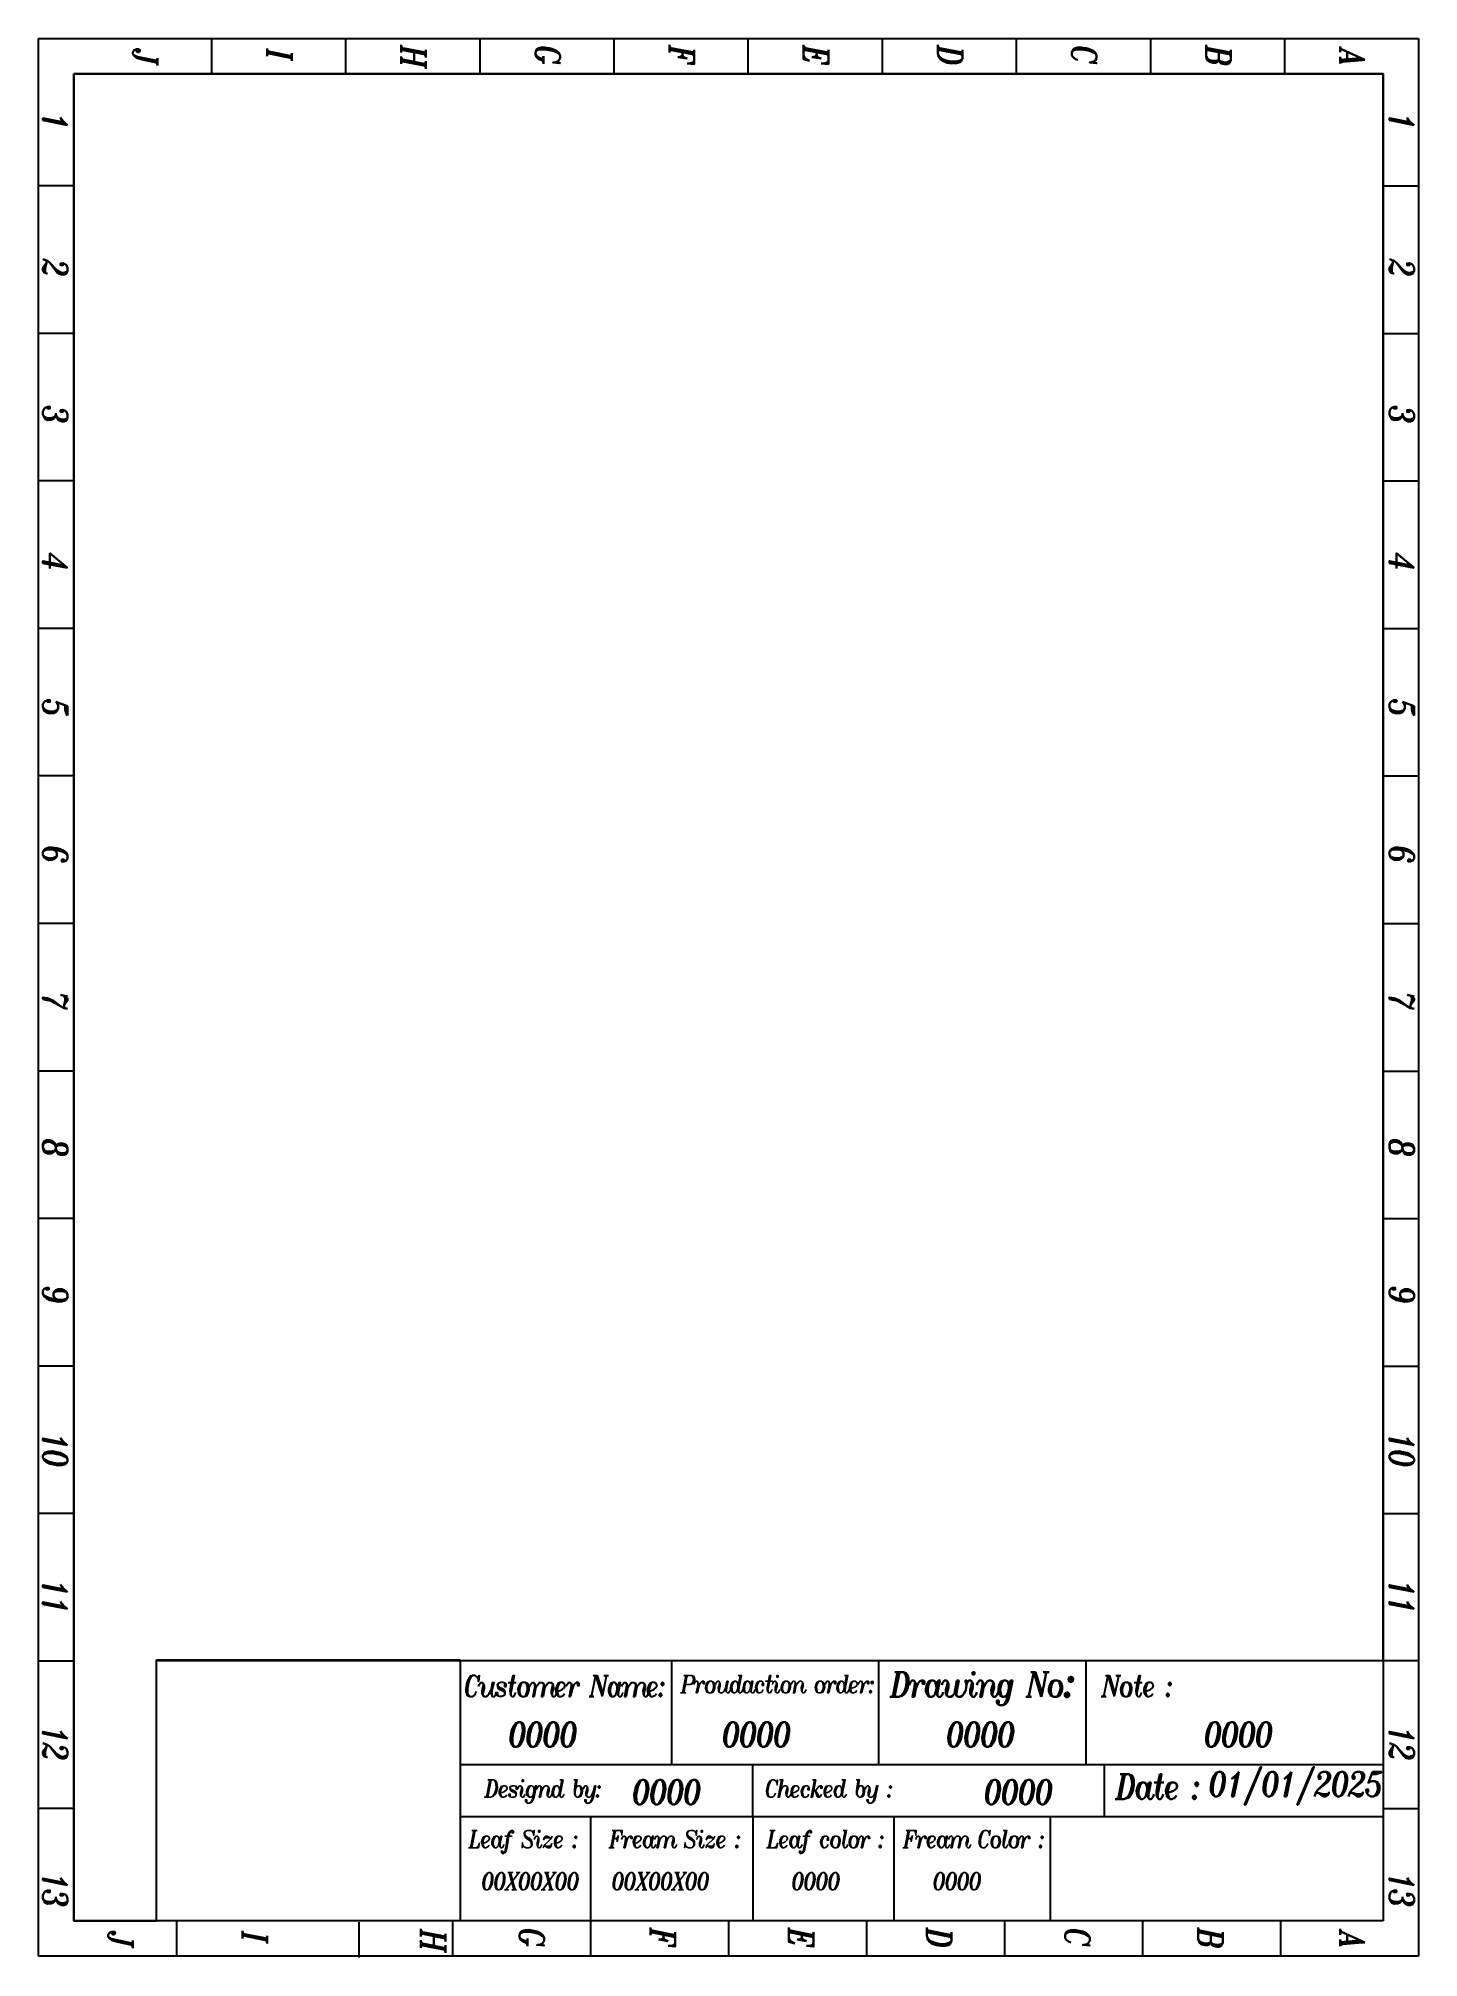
# Paper-space layout 'A4 -VL' of a CAD drawing. Header units: millimetres. Extents: x 2400 to 2598, y 400 to 675.
import ezdxf

# ---------------------------------------------------------------- set-up
doc = ezdxf.new("R2010")
doc.units = ezdxf.units.MM
doc.layers.add('1', color=1, linetype='Continuous')
doc.layers.add('FRAME', color=253, linetype='Continuous', plot=False)
doc.styles.add('ITALICT', font='ITALICT.shx')
picture_1 = doc.add_image_def('image1.jpg', size_in_pixel=(162, 139))
picture_2 = doc.add_image_def('image2.jpg', size_in_pixel=(162, 139))

psp = doc.layouts.new('A4 -VL')

# ---------------------------------------------------------------- linework, layer by layer
at = {"color": 0}
for p, q in [((2399.78, 400.1), (2399.78, 675.1)), ((2399.78, 675.1), (2597.78, 675.1)), ((2399.78, 675.1), (2597.78, 675.1)), ((2424.6, 675.1), (2424.6, 670.03)), ((2443.84, 675.1), (2443.84, 670.03)), ((2463.09, 675.1), (2463.09, 670.03)), ((2482.33, 675.1), (2482.33, 670.03)), ((2501.57, 675.1), (2501.57, 670.03)), ((2520.81, 675.1), (2520.81, 670.03)), ((2540.06, 675.1), (2540.06, 670.03)), ((2559.3, 675.1), (2559.3, 670.03)), ((2578.54, 675.1), (2578.54, 670.03)), ((2597.78, 675.1), (2597.78, 400.1)), ((2404.85, 405.16), (2404.85, 670.03)), ((2404.85, 670.03), (2592.72, 670.03)), ((2592.72, 670.03), (2592.72, 405.16)), ((2404.85, 653.94), (2399.78, 653.94)), ((2592.72, 653.94), (2597.78, 653.94)), ((2404.85, 632.79), (2399.78, 632.79)), ((2592.72, 632.79), (2597.78, 632.79)), ((2404.85, 611.64), (2399.78, 611.64)), ((2592.72, 611.64), (2597.78, 611.64)), ((2404.85, 590.48), (2399.78, 590.48)), ((2592.72, 590.48), (2597.78, 590.48)), ((2404.85, 569.33), (2399.78, 569.33)), ((2592.72, 569.33), (2597.78, 569.33)), ((2404.85, 548.17), (2399.78, 548.17)), ((2592.72, 548.17), (2597.78, 548.17)), ((2404.85, 527.02), (2399.78, 527.02)), ((2592.72, 527.02), (2597.78, 527.02)), ((2404.85, 505.87), (2399.78, 505.87)), ((2592.72, 505.87), (2597.78, 505.87)), ((2404.85, 484.71), (2399.78, 484.71)), ((2592.72, 484.71), (2597.78, 484.71)), ((2404.85, 463.56), (2399.78, 463.56)), ((2592.72, 463.56), (2597.78, 463.56)), ((2404.85, 442.4), (2399.78, 442.4)), ((2432.02, 442.51), (2592.72, 442.51)), ((2460.31, 442.51), (2460.31, 405.16)), ((2490.67, 427.57), (2490.67, 442.51)), ((2520.37, 427.57), (2520.37, 442.51)), ((2550.08, 427.57), (2550.08, 442.51)), ((2592.72, 442.51), (2597.78, 442.51)), ((2460.31, 427.57), (2592.72, 427.57)), ((2502.22, 427.57), (2502.22, 420.1)), ((2552.71, 420.1), (2552.71, 427.57)), ((2404.85, 421.25), (2399.78, 421.25)), ((2592.72, 421.25), (2597.78, 421.25)), ((2460.31, 420.1), (2592.72, 420.1)), ((2478.98, 420.1), (2478.98, 405.16)), ((2502.26, 420.1), (2502.26, 405.16)), ((2522.52, 420.1), (2522.52, 405.16)), ((2544.95, 420.1), (2544.95, 405.16)), ((2592.72, 405.16), (2404.85, 405.16)), ((2419.58, 405.16), (2419.58, 400.1)), ((2445.76, 404.95), (2445.76, 399.89)), ((2459.18, 405.16), (2459.18, 400.1)), ((2478.98, 405.16), (2478.98, 400.1)), ((2498.78, 405.16), (2498.78, 400.1)), ((2518.58, 405.16), (2518.58, 400.1)), ((2538.38, 405.16), (2538.38, 400.1)), ((2558.18, 405.16), (2558.18, 400.1)), ((2577.98, 405.16), (2577.98, 400.1)), ((2597.78, 400.1), (2399.78, 400.1))]:
    psp.add_line(p, q, dxfattribs=at)
at = {"layer": 'FRAME', "color": 0}
psp.add_lwpolyline([(2404.85, 670.03), (2404.85, 405.16), (2416.71, 405.16), (2416.71, 442.51), (2592.72, 442.51), (2592.72, 670.03)], close=True, dxfattribs=at)

# ---------------------------------------------------------------- texts
at = {"color": 0, "attachment_point": 1, "style": 'ITALICT'}
for s, insert, char_height in [('{\\H0.8386x;\\Q-2;\\W0.9;\\T0.75;Drawing No}:', (2521.93, 441.51, -2805404.49), 4.2509), ('{\\Q-2;\\W0.9;\\T0.75;Customer Name:}', (2460.79, 440.34, -2789534.43), 3), ('{\\Q-2;\\W0.9;\\T0.75;Note :}', (2552.26, 440.34, -2789534.43), 3), ('{\\H0.8386x;\\Q-2;\\W0.9;\\T0.75;0000}', (2467.15, 433.65, -2789534.43), 4.2269), ('{\\H0.8386x;\\Q-2;\\W0.9;\\T0.75;0000}', (2497.8, 433.65, -2789534.43), 4.2269), ('{\\H0.8386x;\\Q-2;\\W0.9;\\T0.75;0000}', (2529.94, 433.65, -2789534.43), 4.2269), ('{\\H0.8386x;\\Q-2;\\W0.9;\\T0.75;0000}', (2566.93, 433.65, -2789534.43), 4.2269), ('{\\H0.8386x;\\Q-2;\\W0.9;\\T0.75;01/01/2025}', (2567.61, 426.54, -2789534.43), 4.2269), ('{\\H0.8386x;\\Q-2;\\W0.9;\\T0.75;0000}', (2484.91, 425.4, -2789534.43), 4.2269), ('{\\H0.8386x;\\Q-2;\\W0.9;\\T0.75;0000}', (2535.36, 425.4, -2789534.43), 4.2269), ('{\\H0.8386x;\\Q-2;\\W0.9;\\T0.75;Date :}', (2554.27, 426.19, -2805404.49), 4.2509), ('{\\Q-2;\\W0.9;\\T0.75;00X00X00}', (2463.31, 412.09, -2789534.43), 2.5), ('{\\Q-2;\\W0.9;\\T0.75;00X00X00}', (2481.98, 412.09, -2789534.43), 2.5), ('{\\Q-2;\\W0.9;\\T0.75;0000}', (2507.79, 412.09, -2789534.43), 2.5), ('{\\Q-2;\\W0.9;\\T0.75;0000}', (2528.05, 412.09, -2789534.43), 2.5)]:
    psp.add_mtext(s, dxfattribs=dict(at, insert=insert, char_height=char_height))
at = {"color": 0, "char_height": 2.4882, "style": 'ITALICT'}
for s, insert, width, attachment_point in [('{\\Q-2;\\W0.9;\\T0.75;Proudaction order:}', (2491.89, 440.34, -2789534.43), 34.1246, 1), ('{\\Q-2;\\W0.9;\\T0.75;Designd by:}', (2472.16, 425.36), 88.369, 2), ('{\\Q-2;\\W0.9;\\T0.75;Checked by :}', (2513.17, 425.36), 88.369, 2), ('{\\Q-2;\\W0.9;\\T0.75;Leaf Size :}', (2469.35, 418.13), 88.369, 2), ('{\\Q-2;\\W0.9;\\T0.75;Fream Size :}', (2491.07, 418.13), 88.369, 2), ('{\\Q-2;\\W0.9;\\T0.75;Leaf color :}', (2512.68, 418.13), 88.369, 2), ('{\\Q-2;\\W0.9;\\T0.75;Fream Color :}', (2533.94, 418.13), 88.369, 2)]:
    psp.add_mtext(s, dxfattribs=dict(at, insert=insert, width=width, attachment_point=attachment_point))
at = {"layer": '1', "color": 0, "char_height": 4.2269, "rotation": 270, "style": 'ITALICT'}
for s, insert, attachment_point in [('{\\H0.8386x;\\Q-2;\\W0.9;\\T0.75;J}', (2416.89, 673.66), 1), ('{\\H0.8386x;\\Q-2;\\W0.9;\\T0.75;I}', (2436.14, 673.66), 1), ('{\\H0.8386x;\\Q-2;\\W0.9;\\T0.75;H}', (2455.38, 674.16), 1), ('{\\H0.8386x;\\Q-2;\\W0.9;\\T0.75;G}', (2474.62, 674.16), 1), ('{\\H0.8386x;\\Q-2;\\W0.9;\\T0.75;F}', (2493.86, 674.16), 1), ('{\\H0.8386x;\\Q-2;\\W0.9;\\T0.75;E}', (2513.11, 674.16), 1), ('{\\H0.8386x;\\Q-2;\\W0.9;\\T0.75;D}', (2532.35, 674.16), 1), ('{\\H0.8386x;\\Q-2;\\W0.9;\\T0.75;C}', (2551.59, 674.16), 1), ('{\\H0.8386x;\\Q-2;\\W0.9;\\T0.75;B}', (2570.83, 674.16), 1), ('{\\H0.8386x;\\Q-2;\\W0.9;\\T0.75;A}', (2590.08, 673.66), 1), ('{\\H0.8386x;\\Q-2;\\W0.9;\\T0.75;1}', (2400.43, 664.6), 7), ('{\\H0.8386x;\\Q-2;\\W0.9;\\T0.75;1}', (2597.14, 664.6), 1), ('{\\H0.8386x;\\Q-2;\\W0.9;\\T0.75;2}', (2400.43, 643.57), 7), ('{\\H0.8386x;\\Q-2;\\W0.9;\\T0.75;2}', (2597.14, 643.57), 1), ('{\\H0.8386x;\\Q-2;\\W0.9;\\T0.75;3}', (2400.43, 622.53), 7), ('{\\H0.8386x;\\Q-2;\\W0.9;\\T0.75;3}', (2597.14, 622.53), 1), ('{\\H0.8386x;\\Q-2;\\W0.9;\\T0.75;4}', (2400.43, 601.5), 7), ('{\\H0.8386x;\\Q-2;\\W0.9;\\T0.75;4}', (2597.14, 601.5), 1), ('{\\H0.8386x;\\Q-2;\\W0.9;\\T0.75;5}', (2400.43, 580.46), 7), ('{\\H0.8386x;\\Q-2;\\W0.9;\\T0.75;5}', (2597.14, 580.46), 1), ('{\\H0.8386x;\\Q-2;\\W0.9;\\T0.75;6}', (2400.43, 559.43), 7), ('{\\H0.8386x;\\Q-2;\\W0.9;\\T0.75;6}', (2597.14, 559.43), 1), ('{\\H0.8386x;\\Q-2;\\W0.9;\\T0.75;7}', (2400.43, 538.4), 7), ('{\\H0.8386x;\\Q-2;\\W0.9;\\T0.75;7}', (2597.14, 538.4), 1), ('{\\H0.8386x;\\Q-2;\\W0.9;\\T0.75;8}', (2400.43, 517.36), 7), ('{\\H0.8386x;\\Q-2;\\W0.9;\\T0.75;8}', (2597.14, 517.36), 1), ('{\\H0.8386x;\\Q-2;\\W0.9;\\T0.75;9}', (2400.43, 496.33), 7), ('{\\H0.8386x;\\Q-2;\\W0.9;\\T0.75;9}', (2597.14, 496.33), 1), ('{\\H0.8386x;\\Q-2;\\W0.9;\\T0.75;10}', (2400.43, 475.29), 7), ('{\\H0.8386x;\\Q-2;\\W0.9;\\T0.75;10}', (2597.14, 475.29), 1), ('{\\H0.8386x;\\Q-2;\\W0.9;\\T0.75;11}', (2400.43, 454.26), 7), ('{\\H0.8386x;\\Q-2;\\W0.9;\\T0.75;11}', (2597.14, 454.26), 1), ('{\\H0.8386x;\\Q-2;\\W0.9;\\T0.75;12}', (2400.43, 433.23), 7), ('{\\H0.8386x;\\Q-2;\\W0.9;\\T0.75;12}', (2597.14, 433.23), 1), ('{\\H0.8386x;\\Q-2;\\W0.9;\\T0.75;13}', (2400.43, 412.21), 7), ('{\\H0.8386x;\\Q-2;\\W0.9;\\T0.75;13}', (2597.14, 412.21), 1), ('{\\H0.8386x;\\Q-2;\\W0.9;\\T0.75;J}', (2413.35, 403.72), 1), ('{\\H0.8386x;\\Q-2;\\W0.9;\\T0.75;I}', (2432.59, 403.72), 1), ('{\\H0.8386x;\\Q-2;\\W0.9;\\T0.75;H}', (2458.21, 404.01), 1), ('{\\H0.8386x;\\Q-2;\\W0.9;\\T0.75;G}', (2472.33, 404.22), 1), ('{\\H0.8386x;\\Q-2;\\W0.9;\\T0.75;F}', (2491.13, 404.22), 1), ('{\\H0.8386x;\\Q-2;\\W0.9;\\T0.75;E}', (2510.98, 404.22), 1), ('{\\H0.8386x;\\Q-2;\\W0.9;\\T0.75;D}', (2530.77, 404.22), 1), ('{\\H0.8386x;\\Q-2;\\W0.9;\\T0.75;C}', (2550.61, 404.22), 1), ('{\\H0.8386x;\\Q-2;\\W0.9;\\T0.75;B}', (2569.68, 404.22), 1), ('{\\H0.8386x;\\Q-2;\\W0.9;\\T0.75;A}', (2590.08, 403.72), 1)]:
    psp.add_mtext(s, dxfattribs=dict(at, insert=insert, attachment_point=attachment_point))

# ---------------------------------------------------------------- pictures from other files: only their frames are drawn
at = {"color": 0}
image = psp.add_image(picture_1, insert=(2416.71, 405.16), size_in_units=(43.6, 37.41), dxfattribs=at)
image.dxf.flags = 7
image = psp.add_image(picture_2, insert=(2416.71, 405.16), size_in_units=(43.6, 37.41), dxfattribs=at)
image.dxf.flags = 7

# ---------------------------------------------------------------- viewports
at = {"layer": 'FRAME', "color": 0}
vp = psp.add_viewport(center=(2498.78, 537.6), size=(187.87, 264.872), view_center_point=(2072.751, -185.784), view_height=264.8724, dxfattribs=at)
vp.dxf.flags = 0x10000  # cut along an outline
vp.dxf.clipping_boundary_handle = psp.add_lwpolyline([(2404.85, 670.03), (2404.85, 405.16), (2416.71, 405.16), (2416.71, 442.51), (2592.72, 442.51), (2592.72, 670.03)], format="xyb", close=True, dxfattribs={"invisible": 1}).dxf.handle

doc.saveas('drawing.dxf')
